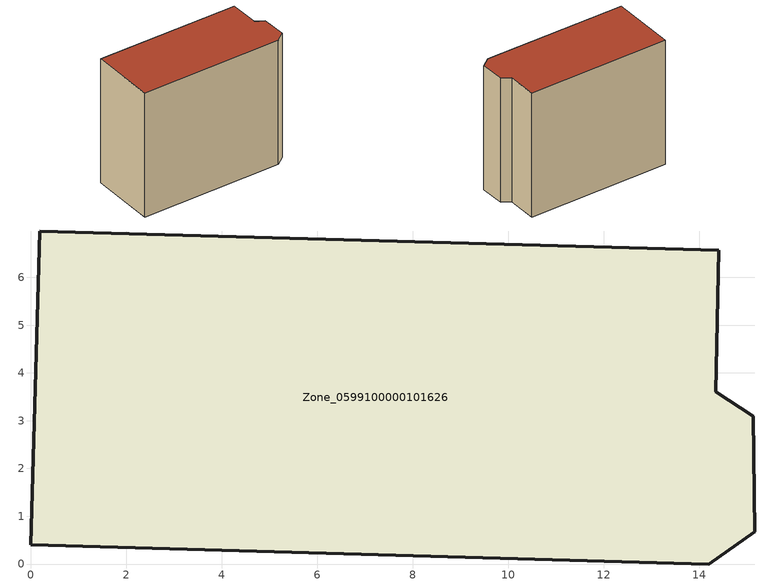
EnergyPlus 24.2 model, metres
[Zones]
Zone_0599100000101626
 floor ground (C_G): 14.34,3.61 15.13,3.09 15.16,0.68 14.19,0 0,0.4 0.19,6.97 14.4,6.57 z0
 wall outside (C_F): 15.13,3.09 14.34,3.61 14.4,6.57 0.19,6.97 0,0.4 14.19,0 15.16,0.68 15.13,3.09 z0:12.86
 roof outside (C_R): 14.4,6.57 0.19,6.97 0,0.4 14.19,0 15.16,0.68 15.13,3.09 14.34,3.61 z12.86
[BUILDING]
Pand.0599100000101626: North Axis=0; Terrain=City; Loads Convergence Tolerance Value=0.04; Temperature Convergence Tolerance Value=0.4; Solar Distribution=FullExterior; Maximum Number of Warmup Days=25; Minimum Number of Warmup Days=1
[Site:Location]
Rotterdam.The.Hague.AP_ZH_NLD Design_Conditions: Latitude=51.96; Longitude=4.45; Time Zone=1; Elevation=-4.5
[SITE:GROUNDTEMPERATURE:BUILDINGSURFACE]
18, 18, 18, 18, 18, 18, 18, 18, 18, 18, 18, 18
[MATERIAL] Thermal Absorptance=0.9; Solar Absorptance=0.7; Visible Absorptance=0.7
Name | Roughness | Thickness | Conductivity | Density | Specific Heat
G.TI.1946 | MediumSmooth | 0.15 | 1 | 540 | 1210
F.TI.1946 | Rough | 0.3 | 0.857143 | 1920 | 840
R.TI.1946 | MediumRough | 0.2 | 0.1 | 1500 | 1000
[CONSTRUCTION]
C_G: G.TI.1946
C_F: F.TI.1946
C_R: R.TI.1946
[ZONE]
Zone_0599100000101626: Type=1; Multiplier=1; Ceiling Height=Autocalculate; Volume=Autocalculate; Floor Area=autocalculate; Part of Total Floor Area=Yes
[ZONEINFILTRATION:DESIGNFLOWRATE]
Infil_Zone_0599100000101626: Zone or ZoneList or Space or SpaceList=Zone_0599100000101626; Schedule=AlwaysOn; Design Flow Rate Calculation Method=Flow/Area; Flow Rate per Floor Area=0.003; Constant Term Coefficient=1; Temperature Term Coefficient=0; Velocity Term Coefficient=0; Velocity Squared Term Coefficient=0
[HVACTEMPLATE:ZONE:IDEALLOADSAIRSYSTEM]
Zone_0599100000101626: Maximum Heating Supply Air Temperature=50; Minimum Cooling Supply Air Temperature=13; Maximum Heating Supply Air Humidity Ratio=0.0156; Minimum Cooling Supply Air Humidity Ratio=0.0077; Heating Limit=NoLimit; Cooling Limit=NoLimit; Dehumidification Control Type=ConstantSensibleHeatRatio; Cooling Sensible Heat Ratio=0.7; Dehumidification Setpoint=60; Humidification Control Type=None; Humidification Setpoint=30; Outdoor Air Method=None; Outdoor Air Flow Rate per Person=0.00944; Outdoor Air Flow Rate per Zone Floor Area=0; Outdoor Air Flow Rate per Zone=0; Demand Controlled Ventilation Type=None; Outdoor Air Economizer Type=NoEconomizer; Heat Recovery Type=None; Sensible Heat Recovery Effectiveness=0.7; Latent Heat Recovery Effectiveness=0.65
[ZONECONTROL:THERMOSTAT]
ThermostatControl_Zone_0599100000101626: Zone or ZoneList=Zone_0599100000101626; Control Type Schedule=DualSetpointControlType; Control 1=Thermostat_Zone_0599100000101626; Temperature Difference Between Cutout And Setpoint=0
[THERMOSTATSETPOINT:DUALSETPOINT]
Thermostat_Zone_0599100000101626: Heating Setpoint Temperature Schedule=HeatingSetpoint_Zone_0599100000101626; Cooling Setpoint Temperature Schedule=CoolingSetpoint_Zone_0599100000101626
[SCHEDULE:COMPACT]
HeatingSetpoint_Zone_0599100000101626: Through: 12/31, For: AllDays, Until: 24:00, 21
CoolingSetpoint_Zone_0599100000101626: Through: 12/31, For: AllDays, Until: 24:00, 24
DualSetpointControlType: Through: 12/31, For: AllDays, Until: 24:00, 4
AlwaysOn: Through: 12/31, For: AllDays, Until: 24:00, 1
